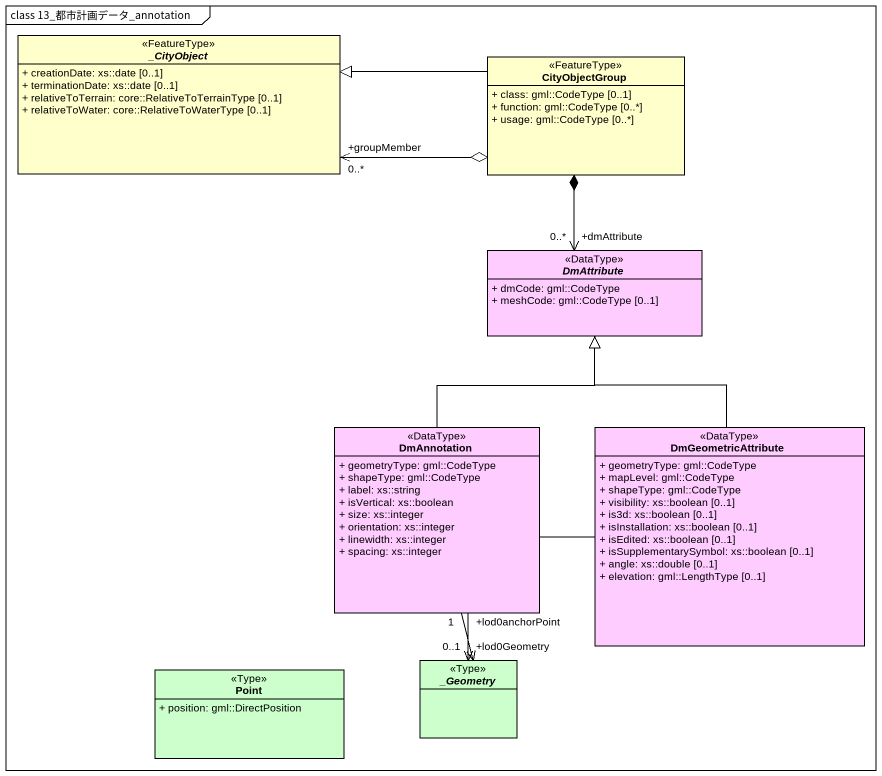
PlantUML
@startuml
mainframe class 13_都市計画データ_annotation
hide circle
hide empty members
skinparam classAttributeIconSize 0
abstract class "_CityObject" as CityObject <<FeatureType>> #FFFFCC {
  + creationDate: xs::date [0..1]
  + terminationDate: xs::date [0..1]
  + relativeToTerrain: core::RelativeToTerrainType [0..1]
  + relativeToWater: core::RelativeToWaterType [0..1]
}
class CityObjectGroup <<FeatureType>> #FFFFCC {
  + class: gml::CodeType [0..1]
  + function: gml::CodeType [0..*]
  + usage: gml::CodeType [0..*]
}
abstract class DmAttribute <<DataType>> #FFCCFF {
  + dmCode: gml::CodeType
  + meshCode: gml::CodeType [0..1]
}
class DmAnnotation <<DataType>> #FFCCFF {
  + geometryType: gml::CodeType
  + shapeType: gml::CodeType
  + label: xs::string
  + isVertical: xs::boolean
  + size: xs::integer
  + orientation: xs::integer
  + linewidth: xs::integer
  + spacing: xs::integer
}
class DmGeometricAttribute <<DataType>> #FFCCFF {
  + geometryType: gml::CodeType
  + mapLevel: gml::CodeType
  + shapeType: gml::CodeType
  + visibility: xs::boolean [0..1]
  + is3d: xs::boolean [0..1]
  + isInstallation: xs::boolean [0..1]
  + isEdited: xs::boolean [0..1]
  + isSupplementarySymbol: xs::boolean [0..1]
  + angle: xs::double [0..1]
  + elevation: gml::LengthType [0..1]
}
abstract class "_Geometry" as Geometry <<Type>> #CCFFCC
class Point <<Type>> #CCFFCC {
  + position: gml::DirectPosition
}
CityObject "+groupMember\n0..*" <-right-o CityObjectGroup
CityObjectGroup -left-|> CityObject
DmAttribute "+dmAttribute\n0..*" <-up-* CityObjectGroup
DmAnnotation -up-|> DmAttribute
DmGeometricAttribute -up-|> DmAttribute
Geometry "+lod0anchorPoint\n1" <-up- DmAnnotation
Geometry "+lod0Geometry\n0..1" <-up- DmGeometricAttribute
@enduml
